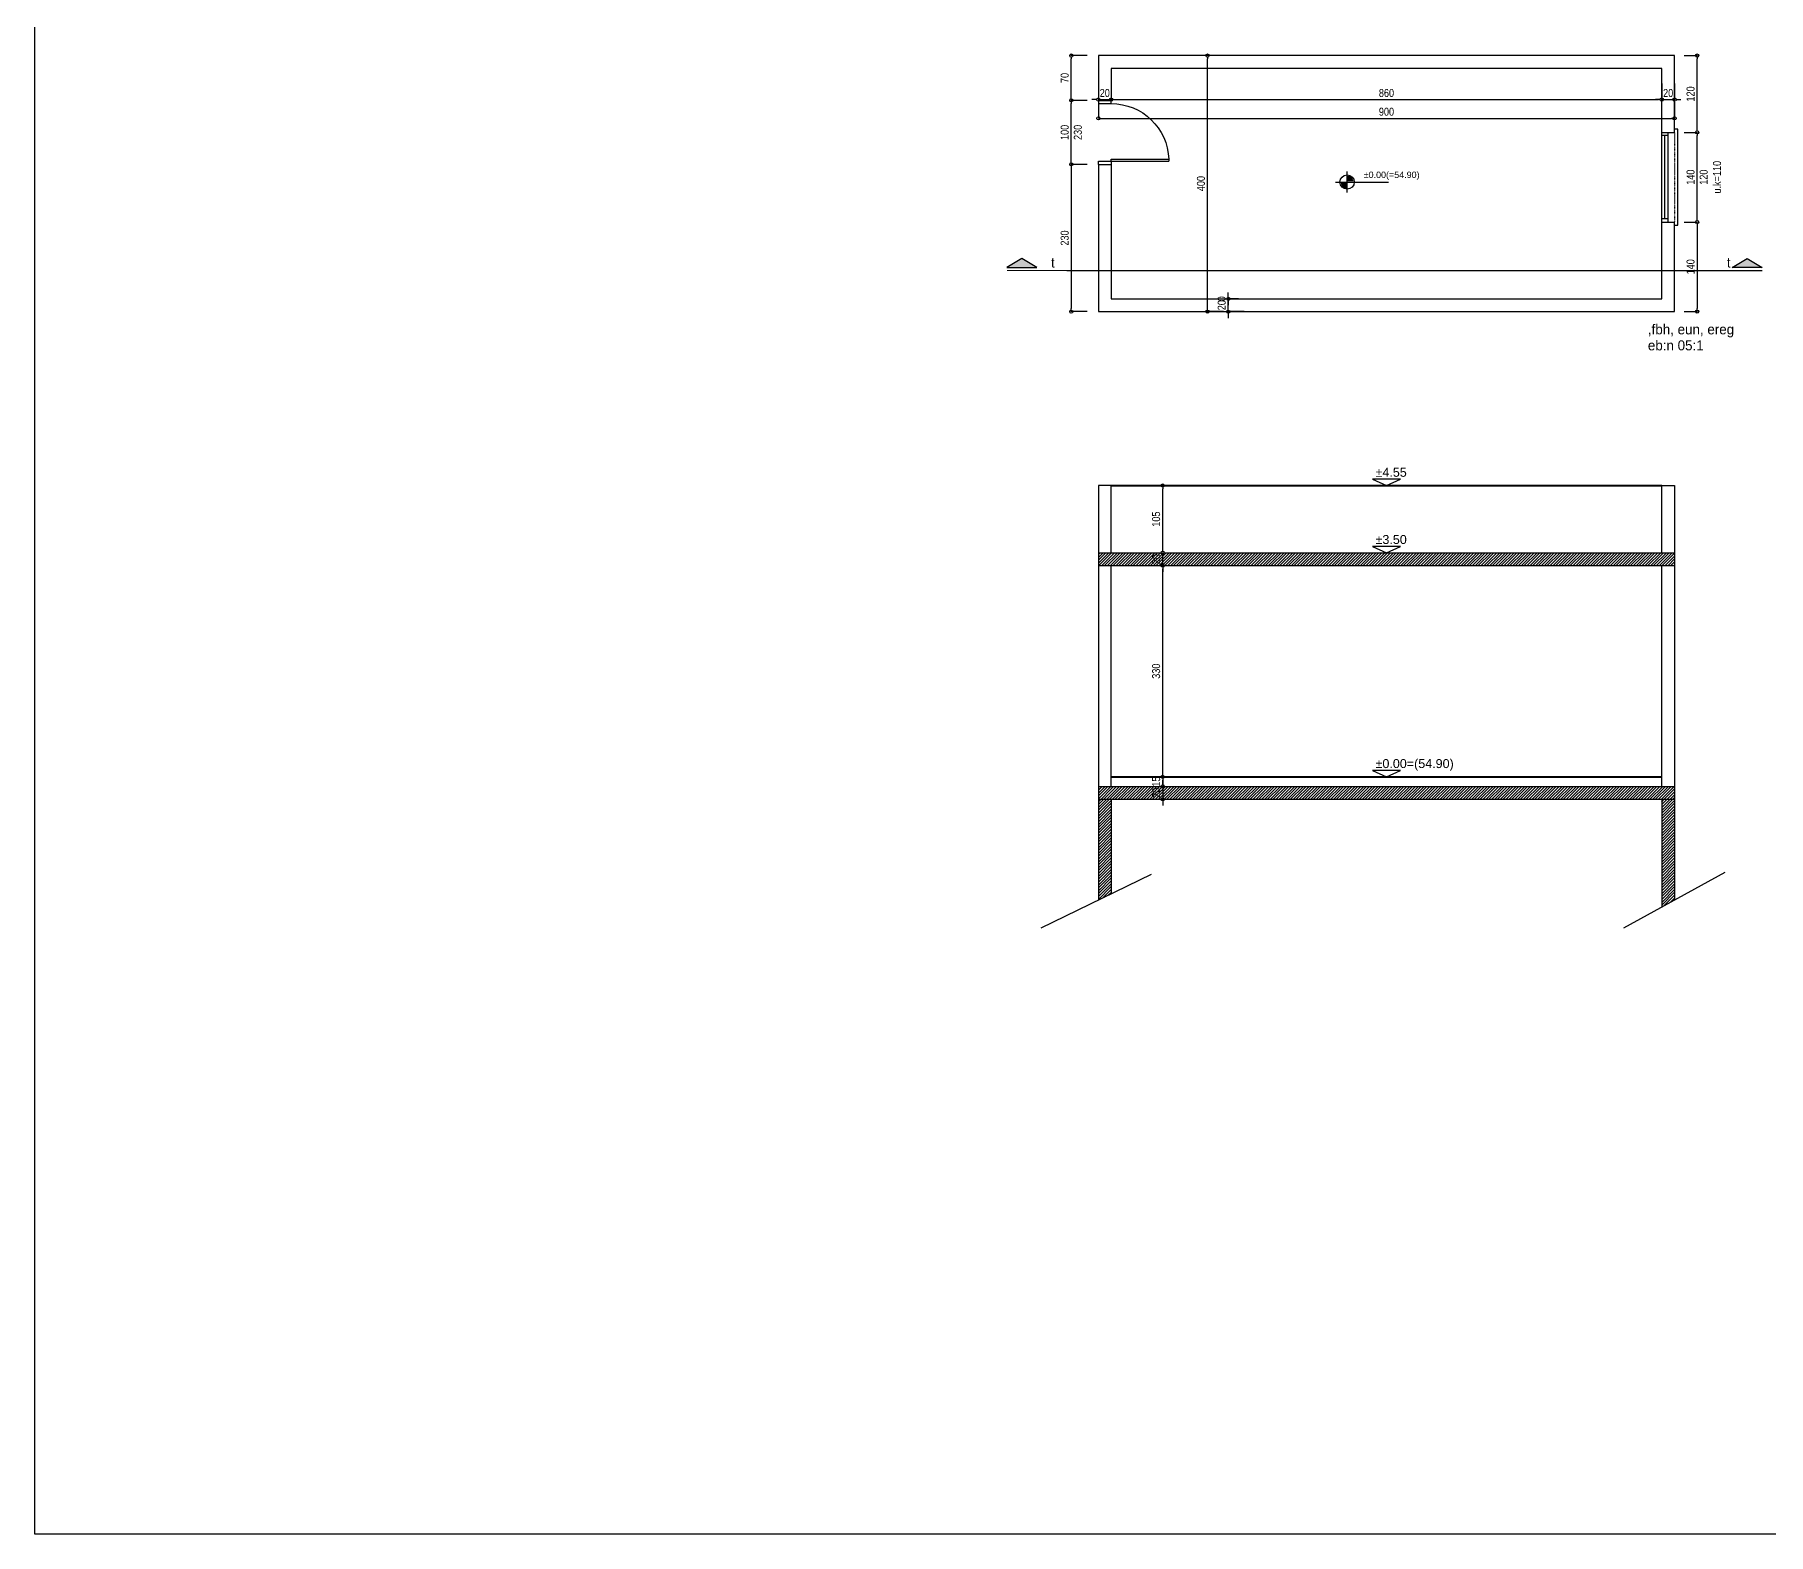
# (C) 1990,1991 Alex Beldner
# Model space of a CAD drawing. Header units: millimetres. Extents: x 16987892 to 17014545, y 63475219 to 63484768.
# Drawn here: x 16987892 to 16990600, y 63479456 to 63481798 of the extents above; entities that cross this region are included whole.
import ezdxf

# ---------------------------------------------------------------- set-up
doc = ezdxf.new("R2010")
doc.units = ezdxf.units.MM
doc.header["$LTSCALE"] = 0.01
doc.linetypes.add('ACAD_ISO03W100', pattern=[30, 12, -18])
for name, color, linetype in [('A-DIM', 6, 'Continuous'), ('DIM 50', 5, 'Continuous'), ('DOOR', 4, 'Continuous'), ('Gray', 252, 'Continuous'), ('Hidden', 1, 'ACAD_ISO03W100'), ('Symbols', 1, 'Continuous'), ('Text50', 2, 'Continuous'), ('wall', 2, 'Continuous'), ('Window', 6, 'Continuous')]:
    doc.layers.add(name, color=color, linetype=linetype)
doc.layers.add('MAB 2', color=160, linetype='Continuous', lineweight=40)
doc.styles.add('DIM', font='oron_.shx', dxfattribs={"width": 0.85})
doc.styles.add('mvt-mirym', font='mvt-mirym.shx')
doc.styles.get("Standard").update_dxf_attribs({"font": 'arial.ttf'})
doc.dimstyles.new('RIKI 1_50', dxfattribs={"dimscale": 5, "dimtxt": 2.5, "dimasz": 1, "dimexe": 0.1, "dimexo": 3, "dimgap": 0.8, "dimtad": 1, "dimdec": 1, "dimrnd": 1, "dimdsep": 46, "dimtxsty": 'DIM', "dimblk": 'DOTBLANK', "dimcen": 0.15, "dimdle": 0.1, "dimclrt": 7, "dimadec": 0, "dimazin": 0, "dimtfac": 1, "dimtdec": 1, "dimtix": 1, "dimtmove": 2, "dimatfit": 3, "dimfxl": 5, "dimfxlon": 1, "dimtolj": 1, "dimarcsym": 0})

# ---------------------------------------------------------------- blocks, each defined once
blk = doc.blocks.new('level')
for p, q in [((-36.37509067356586, -1.266598701477051e-07), (129.7771035693586, 1.639127731323242e-07)), ((1.229345798492432e-07, -33.13451293855906), (-1.229345798492432e-07, 33.13451293855906))]:
    blk.add_line(p, q)
at = {"const_width": 16.94446386312332}
for points in [[(-10.73672646656632, -2.264494590461254, 0.414213562373095), (-2.264494504779577, -10.73672648519278, -0.5798563940091911)], [(2.264494515955448, 10.73672649264336, -0.414213562373095), (10.73672648146749, 2.264494583010674, 0.5798563940091911)]]:
    blk.add_lwpolyline(points, format="xyb", dxfattribs=at)
blk.add_circle((0, -1.490116119384766e-08), 22.29534718832016)
blk.add_attdef('LEVEL', (51.91531280428171, 12.60122594237328), '', height=20)
blk = doc.blocks.new('_DotBlank')
at = {"color": 0, "linetype": 'ByBlock', "lineweight": -2}
blk.add_line((-0.5, 0), (-1, 0), dxfattribs=at)
blk.add_circle((0, 0), 0.5, dxfattribs=at)
blk = doc.blocks.new('*D382')
at = {"layer": 'DEFPOINTS', "color": 0, "ltscale": 100, "transparency": 16777216}
for p in [(16989724.33533373, 63481765.60746998), (16989807.85131897, 63481765.60746998), (16989807.85131897, 63481365.60746998)]:
    blk.add_point(p, dxfattribs=at)
at = {"layer": 'DIM 50', "color": 0, "lineweight": -2, "ltscale": 100, "transparency": 16777216}
for p, q in [((16989749.33533373, 63481765.60746998), (16989723.83533373, 63481765.60746998)), ((16989724.33533373, 63481370.60746998), (16989724.33533373, 63481760.60746998)), ((16989749.33533373, 63481365.60746998), (16989723.83533373, 63481365.60746998))]:
    blk.add_line(p, q, dxfattribs=at)
at = {"layer": 'DIM 50', "color": 0, "lineweight": -2, "ltscale": 100, "transparency": 16777216, "xscale": 5, "yscale": 5, "zscale": 5}
for p, rotation in [((16989724.33533373, 63481765.60746998), 90), ((16989724.33533373, 63481365.60746998), 270)]:
    blk.add_blockref('_DotBlank', p, dxfattribs=dict(at, rotation=rotation))
at = {"layer": 'DIM 50', "color": 7, "ltscale": 100, "transparency": 16777216, "insert": (16989714.08533375, 63481565.60746995), "char_height": 12.5, "attachment_point": 5, "rotation": 90, "style": 'DIM'}
blk.add_mtext('\\A1;400', dxfattribs=at)
blk = doc.blocks.new('*D383')
at = {"layer": 'DEFPOINTS', "color": 0, "ltscale": 100, "transparency": 16777216}
for p in [(16989756.79338234, 63481385.60746998), (16989787.85131897, 63481385.60746998), (16989807.85131897, 63481365.60746998)]:
    blk.add_point(p, dxfattribs=at)
at = {"layer": 'DIM 50', "color": 0, "lineweight": -2, "ltscale": 100, "transparency": 16777216}
for p, q in [((16989772.85131897, 63481385.60746998), (16989756.29338234, 63481385.60746998)), ((16989756.79338234, 63481390.60746998), (16989756.79338234, 63481395.60746998)), ((16989756.79338234, 63481365.60746998), (16989756.79338234, 63481385.60746998)), ((16989781.79338234, 63481365.60746998), (16989756.29338234, 63481365.60746998)), ((16989756.79338234, 63481360.60746998), (16989756.79338234, 63481355.60746998))]:
    blk.add_line(p, q, dxfattribs=at)
at = {"layer": 'DIM 50', "color": 0, "lineweight": -2, "ltscale": 100, "transparency": 16777216, "xscale": 5, "yscale": 5, "zscale": 5}
for p, rotation in [((16989756.79338234, 63481385.60746998), 270), ((16989756.79338234, 63481365.60746998), 90)]:
    blk.add_blockref('_DotBlank', p, dxfattribs=dict(at, rotation=rotation))
at = {"layer": 'DIM 50', "color": 7, "ltscale": 100, "transparency": 16777216, "insert": (16989746.54338235, 63481375.60746995), "char_height": 12.5, "attachment_point": 5, "rotation": 90, "style": 'DIM'}
blk.add_mtext('\\A1;20', dxfattribs=at)
blk = doc.blocks.new('*D384')
at = {"layer": 'DEFPOINTS', "color": 0, "ltscale": 100, "transparency": 16777216}
for p in [(16989573.87733543, 63481385.60746998), (16989756.79338236, 63481385.60746998), (16989787.85131897, 63481385.60746998)]:
    blk.add_point(p, dxfattribs=at)
at = {"layer": 'DIM 50', "color": 0, "lineweight": -2, "ltscale": 100, "transparency": 16777216}
for p, q in [((16989731.79338236, 63481385.60746998), (16989757.29338236, 63481385.60746998)), ((16989772.85131897, 63481385.60746998), (16989756.29338236, 63481385.60746998)), ((16989756.79338236, 63481390.60746998), (16989756.79338236, 63481395.60746998)), ((16989756.79338236, 63481380.60746998), (16989756.79338236, 63481375.60746998))]:
    blk.add_line(p, q, dxfattribs=at)
at = {"layer": 'DIM 50', "color": 0, "lineweight": -2, "ltscale": 100, "transparency": 16777216, "xscale": 5, "yscale": 5, "zscale": 5}
for rotation in [270, 90]:
    blk.add_blockref('_DotBlank', (16989756.79338236, 63481385.60746998), dxfattribs=dict(at, rotation=rotation))
at = {"layer": 'DIM 50', "color": 7, "ltscale": 100, "transparency": 16777216, "insert": (16989746.54338237, 63481385.60746995), "char_height": 12.5, "attachment_point": 5, "rotation": 90, "style": 'DIM'}
blk.add_mtext('\\A1;0', dxfattribs=at)
blk = doc.blocks.new('*D396')
at = {"layer": 'DEFPOINTS', "color": 0, "ltscale": 100, "transparency": 16777216}
for p in [(16989553.87733542, 63481765.60746995), (16989573.87733542, 63481745.60746995), (16989573.87733542, 63481696.80103584)]:
    blk.add_point(p, dxfattribs=at)
at = {"layer": 'DIM 50', "color": 0, "lineweight": -2, "ltscale": 100, "transparency": 16777216}
for p, q in [((16989553.87733542, 63481721.80103584), (16989553.87733542, 63481696.30103584)), ((16989573.87733542, 63481721.80103584), (16989573.87733542, 63481696.30103584)), ((16989548.87733542, 63481696.80103584), (16989543.87733542, 63481696.80103584)), ((16989553.87733542, 63481696.80103584), (16989573.87733542, 63481696.80103584)), ((16989578.87733542, 63481696.80103584), (16989583.87733542, 63481696.80103584))]:
    blk.add_line(p, q, dxfattribs=at)
at = {"layer": 'DIM 50', "color": 0, "lineweight": -2, "ltscale": 100, "transparency": 16777216, "xscale": 5, "yscale": 5, "zscale": 5}
blk.add_blockref('_DotBlank', (16989553.87733542, 63481696.80103584), dxfattribs=at)
at = {"layer": 'DIM 50', "color": 0, "lineweight": -2, "ltscale": 100, "transparency": 16777216, "xscale": 5, "yscale": 5, "zscale": 5, "rotation": 180}
blk.add_blockref('_DotBlank', (16989573.87733542, 63481696.80103584), dxfattribs=at)
at = {"layer": 'DIM 50', "color": 7, "ltscale": 100, "transparency": 16777216, "insert": (16989563.87733542, 63481707.05103584), "char_height": 12.5, "attachment_point": 5, "style": 'DIM'}
blk.add_mtext('\\A1;20', dxfattribs=at)
blk = doc.blocks.new('*D394')
at = {"layer": 'DEFPOINTS', "color": 0, "ltscale": 100, "transparency": 16777216}
for p in [(16989573.87733542, 63481745.60746995), (16990433.87733542, 63481745.60746995), (16990433.87733542, 63481696.80103584)]:
    blk.add_point(p, dxfattribs=at)
at = {"layer": 'DIM 50', "color": 0, "lineweight": -2, "ltscale": 100, "transparency": 16777216}
for p, q in [((16989573.87733542, 63481721.80103584), (16989573.87733542, 63481696.30103584)), ((16990433.87733542, 63481721.80103584), (16990433.87733542, 63481696.30103584)), ((16989578.87733542, 63481696.80103584), (16990428.87733542, 63481696.80103584))]:
    blk.add_line(p, q, dxfattribs=at)
at = {"layer": 'DIM 50', "color": 0, "lineweight": -2, "ltscale": 100, "transparency": 16777216, "xscale": 5, "yscale": 5, "zscale": 5, "rotation": 180}
blk.add_blockref('_DotBlank', (16989573.87733542, 63481696.80103584), dxfattribs=at)
at = {"layer": 'DIM 50', "color": 0, "lineweight": -2, "ltscale": 100, "transparency": 16777216, "xscale": 5, "yscale": 5, "zscale": 5}
blk.add_blockref('_DotBlank', (16990433.87733542, 63481696.80103584), dxfattribs=at)
at = {"layer": 'DIM 50', "color": 7, "ltscale": 100, "transparency": 16777216, "insert": (16990003.87733542, 63481707.05103584), "char_height": 12.5, "attachment_point": 5, "style": 'DIM'}
blk.add_mtext('\\A1;860', dxfattribs=at)
blk = doc.blocks.new('*D395')
at = {"layer": 'DEFPOINTS', "color": 0, "ltscale": 100, "transparency": 16777216}
for p in [(16990453.87733542, 63481765.60746995), (16990433.87733542, 63481745.60746995), (16990453.87733542, 63481696.80103584)]:
    blk.add_point(p, dxfattribs=at)
at = {"layer": 'DIM 50', "color": 0, "lineweight": -2, "ltscale": 100, "transparency": 16777216}
for p, q in [((16990433.87733542, 63481721.80103584), (16990433.87733542, 63481696.30103584)), ((16990453.87733542, 63481721.80103584), (16990453.87733542, 63481696.30103584)), ((16990428.87733542, 63481696.80103584), (16990423.87733542, 63481696.80103584)), ((16990433.87733542, 63481696.80103584), (16990453.87733542, 63481696.80103584)), ((16990458.87733542, 63481696.80103584), (16990463.87733542, 63481696.80103584))]:
    blk.add_line(p, q, dxfattribs=at)
at = {"layer": 'DIM 50', "color": 0, "lineweight": -2, "ltscale": 100, "transparency": 16777216, "xscale": 5, "yscale": 5, "zscale": 5}
blk.add_blockref('_DotBlank', (16990433.87733542, 63481696.80103584), dxfattribs=at)
at = {"layer": 'DIM 50', "color": 0, "lineweight": -2, "ltscale": 100, "transparency": 16777216, "xscale": 5, "yscale": 5, "zscale": 5, "rotation": 180}
blk.add_blockref('_DotBlank', (16990453.87733542, 63481696.80103584), dxfattribs=at)
at = {"layer": 'DIM 50', "color": 7, "ltscale": 100, "transparency": 16777216, "insert": (16990443.87733542, 63481707.05103584), "char_height": 12.5, "attachment_point": 5, "style": 'DIM'}
blk.add_mtext('\\A1;20', dxfattribs=at)
blk = doc.blocks.new('*D393')
at = {"layer": 'DEFPOINTS', "color": 0, "ltscale": 100, "transparency": 16777216}
for p in [(16989553.87733542, 63481765.60746995), (16990453.87733542, 63481765.60746995), (16990453.87733542, 63481667.53536222)]:
    blk.add_point(p, dxfattribs=at)
at = {"layer": 'DIM 50', "color": 0, "lineweight": -2, "ltscale": 100, "transparency": 16777216}
for p, q in [((16989553.87733542, 63481692.53536222), (16989553.87733542, 63481667.03536222)), ((16990453.87733542, 63481692.53536222), (16990453.87733542, 63481667.03536222)), ((16989558.87733542, 63481667.53536222), (16990448.87733542, 63481667.53536222))]:
    blk.add_line(p, q, dxfattribs=at)
at = {"layer": 'DIM 50', "color": 0, "lineweight": -2, "ltscale": 100, "transparency": 16777216, "xscale": 5, "yscale": 5, "zscale": 5, "rotation": 180}
blk.add_blockref('_DotBlank', (16989553.87733542, 63481667.53536222), dxfattribs=at)
at = {"layer": 'DIM 50', "color": 0, "lineweight": -2, "ltscale": 100, "transparency": 16777216, "xscale": 5, "yscale": 5, "zscale": 5}
blk.add_blockref('_DotBlank', (16990453.87733542, 63481667.53536222), dxfattribs=at)
at = {"layer": 'DIM 50', "color": 7, "ltscale": 100, "transparency": 16777216, "insert": (16990003.87733542, 63481677.78536222), "char_height": 12.5, "attachment_point": 5, "style": 'DIM'}
blk.add_mtext('\\A1;900', dxfattribs=at)
blk = doc.blocks.new('sec')
h = blk.add_hatch(color=256)
h.dxf.hatch_style = 1
h.paths.add_polyline_path([(1000.000000016143, 50), (749.9999999664724, 200.0000000149012), (499.9999999701977, 50)])
for p, q in [((499.9999999701977, 50), (749.9999999664724, 200.0000000149012)), ((999.9999999664724, 50), (499.9999999701977, 50)), ((749.9999999664724, 200.0000000149012), (999.9999999664724, 50.00000002980232))]:
    blk.add_line(p, q)
at = {"const_width": 20}
blk.add_lwpolyline([(0, 0), (999.9999999962747, 0)], dxfattribs=at)
blk = doc.blocks.new('*D419')
at = {"layer": 'DEFPOINTS', "color": 0, "ltscale": 100, "transparency": 16777216}
for p in [(16990453.87104315, 63481645.60684364), (16990489.19297225, 63481645.60684364), (16990453.87671722, 63481505.60747001)]:
    blk.add_point(p, dxfattribs=at)
at = {"layer": 'DIM 50', "color": 0, "lineweight": -2, "ltscale": 100, "transparency": 16777216}
for p, q in [((16990468.87104315, 63481645.60684364), (16990489.69297225, 63481645.60684364)), ((16990489.19297225, 63481510.60747001), (16990489.19297225, 63481640.60684364)), ((16990468.87671722, 63481505.60747001), (16990489.69297225, 63481505.60747001))]:
    blk.add_line(p, q, dxfattribs=at)
at = {"layer": 'DIM 50', "color": 0, "lineweight": -2, "ltscale": 100, "transparency": 16777216, "xscale": 5, "yscale": 5, "zscale": 5}
for p, rotation in [((16990489.19297225, 63481645.60684364), 90), ((16990489.19297225, 63481505.60747001), 270)]:
    blk.add_blockref('_DotBlank', p, dxfattribs=dict(at, rotation=rotation))
at = {"layer": 'DIM 50', "color": 7, "ltscale": 100, "transparency": 16777216, "char_height": 12.5, "attachment_point": 5, "rotation": 90, "style": 'DIM'}
for s, insert in [('\\A1;120\\Pu.k=110', (16990509.85963893, 63481575.6071568)), ('\\A1;140', (16990478.94297227, 63481575.6071568))]:
    blk.add_mtext(s, dxfattribs=dict(at, insert=insert))
blk = doc.blocks.new('d100')
for p, q in [((-8.00000000372529, -20), (-8.000000033527613, -110)), ((-5, -20), (-8.00000000372529, -20)), ((-5, -20), (-5.000000029802322, -110)), ((-8.000000033527613, -110), (-5.000000029802322, -110))]:
    blk.add_line(p, q)
for points in [[(-100, 0), (-95, 0), (-95.00000001117587, -20), (-100.0000000111759, -19.99999998509884)], [(0, 0), (-5, 0), (-5, -20), (-1.117587089538574e-08, -20)]]:
    blk.add_lwpolyline(points)
blk.add_arc((-5, -20), 90.00000000758918, 180, 268.089786730568)
blk = doc.blocks.new('*D420')
at = {"layer": 'DEFPOINTS', "color": 0, "ltscale": 100, "transparency": 16777216}
for p in [(16989511.52249838, 63481695.60746991), (16989994.66465148, 63481695.60746991), (16989994.65870148, 63481595.60746991)]:
    blk.add_point(p, dxfattribs=at)
at = {"layer": 'DIM 50', "color": 0, "lineweight": -2, "ltscale": 100, "transparency": 16777216}
for p, q in [((16989536.52249838, 63481695.60746991), (16989511.02249838, 63481695.60746991)), ((16989511.52249838, 63481600.60746991), (16989511.52249838, 63481690.60746991)), ((16989536.52249838, 63481595.60746991), (16989511.02249838, 63481595.60746991))]:
    blk.add_line(p, q, dxfattribs=at)
at = {"layer": 'DIM 50', "color": 0, "lineweight": -2, "ltscale": 100, "transparency": 16777216, "xscale": 5, "yscale": 5, "zscale": 5}
for p, rotation in [((16989511.52249838, 63481695.60746991), 90), ((16989511.52249838, 63481595.60746991), 270)]:
    blk.add_blockref('_DotBlank', p, dxfattribs=dict(at, rotation=rotation))
at = {"layer": 'DIM 50', "color": 7, "ltscale": 100, "transparency": 16777216, "char_height": 12.5, "attachment_point": 5, "rotation": 90, "style": 'DIM'}
for s, insert in [('\\A1;100', (16989501.2724984, 63481645.60746989)), ('\\A1;230', (16989521.7724984, 63481645.60746989))]:
    blk.add_mtext(s, dxfattribs=dict(at, insert=insert))
blk = doc.blocks.new('*D421')
at = {"layer": 'DEFPOINTS', "color": 0, "ltscale": 100, "transparency": 16777216}
for p in [(16989511.52249839, 63481765.60746998), (16989553.87733543, 63481765.60746998), (16989994.66465148, 63481695.60746991)]:
    blk.add_point(p, dxfattribs=at)
at = {"layer": 'DIM 50', "color": 0, "lineweight": -2, "ltscale": 100, "transparency": 16777216}
for p, q in [((16989536.52249839, 63481765.60746998), (16989511.02249839, 63481765.60746998)), ((16989511.52249839, 63481700.60746991), (16989511.52249839, 63481760.60746998)), ((16989536.52249839, 63481695.60746991), (16989511.02249839, 63481695.60746991))]:
    blk.add_line(p, q, dxfattribs=at)
at = {"layer": 'DIM 50', "color": 0, "lineweight": -2, "ltscale": 100, "transparency": 16777216, "xscale": 5, "yscale": 5, "zscale": 5}
for p, rotation in [((16989511.52249839, 63481765.60746998), 90), ((16989511.52249839, 63481695.60746991), 270)]:
    blk.add_blockref('_DotBlank', p, dxfattribs=dict(at, rotation=rotation))
at = {"layer": 'DIM 50', "color": 7, "ltscale": 100, "transparency": 16777216, "insert": (16989501.2724984, 63481730.60746992), "char_height": 12.5, "attachment_point": 5, "rotation": 90, "style": 'DIM'}
blk.add_mtext('\\A1;70', dxfattribs=at)
blk = doc.blocks.new('*D422')
at = {"layer": 'DEFPOINTS', "color": 0, "ltscale": 100, "transparency": 16777216}
for p in [(16989994.65870148, 63481595.60746991), (16989511.5224984, 63481365.60746998), (16989553.87733543, 63481365.60746998)]:
    blk.add_point(p, dxfattribs=at)
at = {"layer": 'DIM 50', "color": 0, "lineweight": -2, "ltscale": 100, "transparency": 16777216}
for p, q in [((16989536.5224984, 63481595.60746991), (16989511.0224984, 63481595.60746991)), ((16989511.5224984, 63481590.60746991), (16989511.5224984, 63481370.60746998)), ((16989536.5224984, 63481365.60746998), (16989511.0224984, 63481365.60746998))]:
    blk.add_line(p, q, dxfattribs=at)
at = {"layer": 'DIM 50', "color": 0, "lineweight": -2, "ltscale": 100, "transparency": 16777216, "xscale": 5, "yscale": 5, "zscale": 5}
for p, rotation in [((16989511.5224984, 63481595.60746991), 90), ((16989511.5224984, 63481365.60746998), 270)]:
    blk.add_blockref('_DotBlank', p, dxfattribs=dict(at, rotation=rotation))
at = {"layer": 'DIM 50', "color": 7, "ltscale": 100, "transparency": 16777216, "insert": (16989501.27249841, 63481480.60746992), "char_height": 12.5, "attachment_point": 5, "rotation": 90, "style": 'DIM'}
blk.add_mtext('\\A1;230', dxfattribs=at)
blk = doc.blocks.new('*D423')
at = {"layer": 'DEFPOINTS', "color": 0, "ltscale": 100, "transparency": 16777216}
for p in [(16990453.87733543, 63481765.60746998), (16990489.19297226, 63481765.60746998), (16990453.87104315, 63481645.60684364)]:
    blk.add_point(p, dxfattribs=at)
at = {"layer": 'DIM 50', "color": 0, "lineweight": -2, "ltscale": 100, "transparency": 16777216}
for p, q in [((16990468.87733543, 63481765.60746998), (16990489.69297226, 63481765.60746998)), ((16990489.19297226, 63481650.60684364), (16990489.19297226, 63481760.60746998)), ((16990468.87104315, 63481645.60684364), (16990489.69297226, 63481645.60684364))]:
    blk.add_line(p, q, dxfattribs=at)
at = {"layer": 'DIM 50', "color": 0, "lineweight": -2, "ltscale": 100, "transparency": 16777216, "xscale": 5, "yscale": 5, "zscale": 5}
for p, rotation in [((16990489.19297226, 63481765.60746998), 90), ((16990489.19297226, 63481645.60684364), 270)]:
    blk.add_blockref('_DotBlank', p, dxfattribs=dict(at, rotation=rotation))
at = {"layer": 'DIM 50', "color": 7, "ltscale": 100, "transparency": 16777216, "insert": (16990478.94297227, 63481705.60715678), "char_height": 12.5, "attachment_point": 5, "rotation": 90, "style": 'DIM'}
blk.add_mtext('\\A1;120', dxfattribs=at)
blk = doc.blocks.new('*D424')
at = {"layer": 'DEFPOINTS', "color": 0, "ltscale": 100, "transparency": 16777216}
for p in [(16990453.87671722, 63481505.60747001), (16990453.87733543, 63481365.60746998), (16990489.19297227, 63481365.60746998)]:
    blk.add_point(p, dxfattribs=at)
at = {"layer": 'DIM 50', "color": 0, "lineweight": -2, "ltscale": 100, "transparency": 16777216}
for p, q in [((16990468.87671722, 63481505.60747001), (16990489.69297227, 63481505.60747001)), ((16990489.19297227, 63481500.60747001), (16990489.19297227, 63481370.60746998)), ((16990468.87733543, 63481365.60746998), (16990489.69297227, 63481365.60746998))]:
    blk.add_line(p, q, dxfattribs=at)
at = {"layer": 'DIM 50', "color": 0, "lineweight": -2, "ltscale": 100, "transparency": 16777216, "xscale": 5, "yscale": 5, "zscale": 5}
for p, rotation in [((16990489.19297227, 63481505.60747001), 90), ((16990489.19297227, 63481365.60746998), 270)]:
    blk.add_blockref('_DotBlank', p, dxfattribs=dict(at, rotation=rotation))
at = {"layer": 'DIM 50', "color": 7, "ltscale": 100, "transparency": 16777216, "insert": (16990478.94297228, 63481435.60746997), "char_height": 12.5, "attachment_point": 5, "rotation": 90, "style": 'DIM'}
blk.add_mtext('\\A1;140', dxfattribs=at)
blk = doc.blocks.new('miflas')
blk.add_lwpolyline([(0, 0), (10.83179867773015, 5), (-10.83179867773015, 5)], close=True)
blk.add_attdef('MIFLAS', (-8.531264202272723, 6.840107099037596), '', height=7)
blk = doc.blocks.new('*D699')
at = {"layer": 'A-DIM', "color": 0, "lineweight": -2, "ltscale": 100, "transparency": 16777216}
for p, q in [((16989629.3816265, 63480969.00872175), (16989654.8816265, 63480969.00872175)), ((16989654.3816265, 63480644.00872175), (16989654.3816265, 63480964.00872175)), ((16989629.3816265, 63480639.00872175), (16989654.8816265, 63480639.00872175))]:
    blk.add_line(p, q, dxfattribs=at)
at = {"layer": 'DEFPOINTS', "color": 0, "ltscale": 100, "transparency": 16777216}
for p in [(16989573.87733543, 63480969.00872175), (16989654.3816265, 63480969.00872175), (16989573.87733543, 63480639.00872175)]:
    blk.add_point(p, dxfattribs=at)
at = {"layer": 'A-DIM', "color": 0, "lineweight": -2, "ltscale": 100, "transparency": 16777216, "xscale": 5, "yscale": 5, "zscale": 5}
for p, rotation in [((16989654.3816265, 63480969.00872175), 90), ((16989654.3816265, 63480639.00872175), 270)]:
    blk.add_blockref('_DotBlank', p, dxfattribs=dict(at, rotation=rotation))
at = {"layer": 'A-DIM', "color": 7, "ltscale": 100, "transparency": 16777216, "insert": (16989644.13162652, 63480804.00872173), "char_height": 12.5, "attachment_point": 5, "rotation": 90, "style": 'DIM'}
blk.add_mtext('\\A1;330', dxfattribs=at)
blk = doc.blocks.new('*D700')
at = {"layer": 'A-DIM', "color": 0, "lineweight": -2, "ltscale": 100, "transparency": 16777216}
for p, q in [((16989629.38162652, 63480639.00872175), (16989654.88162652, 63480639.00872175)), ((16989654.38162652, 63480644.00872175), (16989654.38162652, 63480649.00872175)), ((16989654.38162652, 63480639.00872175), (16989654.38162652, 63480624.00872175)), ((16989629.38162652, 63480624.00872175), (16989654.88162652, 63480624.00872175)), ((16989654.38162652, 63480619.00872175), (16989654.38162652, 63480614.00872175))]:
    blk.add_line(p, q, dxfattribs=at)
at = {"layer": 'DEFPOINTS', "color": 0, "ltscale": 100, "transparency": 16777216}
for p in [(16989573.87733543, 63480639.00872175), (16989553.87733543, 63480624.00872175), (16989654.38162652, 63480624.00872175)]:
    blk.add_point(p, dxfattribs=at)
at = {"layer": 'A-DIM', "color": 0, "lineweight": -2, "ltscale": 100, "transparency": 16777216, "xscale": 5, "yscale": 5, "zscale": 5}
for p, rotation in [((16989654.38162652, 63480639.00872175), 270), ((16989654.38162652, 63480624.00872175), 90)]:
    blk.add_blockref('_DotBlank', p, dxfattribs=dict(at, rotation=rotation))
at = {"layer": 'A-DIM', "color": 7, "ltscale": 100, "transparency": 16777216, "insert": (16989644.13162653, 63480631.50872173), "char_height": 12.5, "attachment_point": 5, "rotation": 90, "style": 'DIM'}
blk.add_mtext('\\A1;15', dxfattribs=at)
blk = doc.blocks.new('*D701')
at = {"layer": 'A-DIM', "color": 0, "lineweight": -2, "ltscale": 100, "transparency": 16777216}
for p, q in [((16989654.38162653, 63480629.00872175), (16989654.38162653, 63480634.00872175)), ((16989629.38162653, 63480624.00872175), (16989654.88162653, 63480624.00872175)), ((16989629.38162653, 63480604.00872175), (16989654.88162653, 63480604.00872175)), ((16989654.38162653, 63480624.00872175), (16989654.38162653, 63480604.00872175)), ((16989654.38162653, 63480599.00872175), (16989654.38162653, 63480594.00872175))]:
    blk.add_line(p, q, dxfattribs=at)
at = {"layer": 'DEFPOINTS', "color": 0, "ltscale": 100, "transparency": 16777216}
for p in [(16989553.87733543, 63480624.00872175), (16989553.87733543, 63480604.00872175), (16989654.38162653, 63480604.00872175)]:
    blk.add_point(p, dxfattribs=at)
at = {"layer": 'A-DIM', "color": 0, "lineweight": -2, "ltscale": 100, "transparency": 16777216, "xscale": 5, "yscale": 5, "zscale": 5}
for p, rotation in [((16989654.38162653, 63480624.00872175), 270), ((16989654.38162653, 63480604.00872175), 90)]:
    blk.add_blockref('_DotBlank', p, dxfattribs=dict(at, rotation=rotation))
at = {"layer": 'A-DIM', "color": 7, "ltscale": 100, "transparency": 16777216, "insert": (16989644.13162655, 63480614.00872173), "char_height": 12.5, "attachment_point": 5, "rotation": 90, "style": 'DIM'}
blk.add_mtext('\\A1;20', dxfattribs=at)
blk = doc.blocks.new('*D702')
at = {"layer": 'A-DIM', "color": 0, "lineweight": -2, "ltscale": 100, "transparency": 16777216}
for p, q in [((16989629.38162652, 63480989.00872175), (16989654.88162652, 63480989.00872175)), ((16989654.38162652, 63480994.00872175), (16989654.38162652, 63480999.00872175)), ((16989654.38162652, 63480969.00872175), (16989654.38162652, 63480989.00872175)), ((16989629.38162652, 63480969.00872175), (16989654.88162652, 63480969.00872175)), ((16989654.38162652, 63480964.00872175), (16989654.38162652, 63480959.00872175))]:
    blk.add_line(p, q, dxfattribs=at)
at = {"layer": 'DEFPOINTS', "color": 0, "ltscale": 100, "transparency": 16777216}
for p in [(16989553.87733543, 63480989.00872175), (16989654.38162652, 63480989.00872175), (16989573.87733543, 63480969.00872175)]:
    blk.add_point(p, dxfattribs=at)
at = {"layer": 'A-DIM', "color": 0, "lineweight": -2, "ltscale": 100, "transparency": 16777216, "xscale": 5, "yscale": 5, "zscale": 5}
for p, rotation in [((16989654.38162652, 63480989.00872175), 270), ((16989654.38162652, 63480969.00872175), 90)]:
    blk.add_blockref('_DotBlank', p, dxfattribs=dict(at, rotation=rotation))
at = {"layer": 'A-DIM', "color": 7, "ltscale": 100, "transparency": 16777216, "insert": (16989644.13162653, 63480979.00872173), "char_height": 12.5, "attachment_point": 5, "rotation": 90, "style": 'DIM'}
blk.add_mtext('\\A1;20', dxfattribs=at)
blk = doc.blocks.new('*D703')
at = {"layer": 'A-DIM', "color": 0, "lineweight": -2, "ltscale": 100, "transparency": 16777216}
for p, q in [((16989629.38162654, 63481094.00872175), (16989654.88162654, 63481094.00872175)), ((16989654.38162654, 63480994.00872175), (16989654.38162654, 63481089.00872175)), ((16989629.38162654, 63480989.00872175), (16989654.88162654, 63480989.00872175))]:
    blk.add_line(p, q, dxfattribs=at)
at = {"layer": 'DEFPOINTS', "color": 0, "ltscale": 100, "transparency": 16777216}
for p in [(16989573.87733543, 63481094.00872175), (16989654.38162654, 63481094.00872175), (16989553.87733543, 63480989.00872175)]:
    blk.add_point(p, dxfattribs=at)
at = {"layer": 'A-DIM', "color": 0, "lineweight": -2, "ltscale": 100, "transparency": 16777216, "xscale": 5, "yscale": 5, "zscale": 5}
for p, rotation in [((16989654.38162654, 63481094.00872175), 90), ((16989654.38162654, 63480989.00872175), 270)]:
    blk.add_blockref('_DotBlank', p, dxfattribs=dict(at, rotation=rotation))
at = {"layer": 'A-DIM', "color": 7, "ltscale": 100, "transparency": 16777216, "insert": (16989644.13162655, 63481041.50872173), "char_height": 12.5, "attachment_point": 5, "rotation": 90, "style": 'DIM'}
blk.add_mtext('\\A1;105', dxfattribs=at)

msp = doc.modelspace()

# ---------------------------------------------------------------- hatches: boundary and pattern name
at = {"layer": 'Gray', "ltscale": 100}
h = msp.add_hatch(dxfattribs=at)
h.set_pattern_fill('ANSI31', color=256)
h.set_pattern_definition([(45, (0, 0), (-2.245064030267288, 2.245064030267288), [])])
h.paths.add_polyline_path([(16990453.87733542, 63480989.00872172), (16989553.87733542, 63480989.00872172), (16989553.87733542, 63480969.00872172), (16990453.87733542, 63480969.00872172)])
h.paths.add_polyline_path([(16990453.87733542, 63480624.00872172), (16989553.87733542, 63480624.00872172), (16989553.87733542, 63480604.00872172), (16990453.87733542, 63480604.00872172)])
h.paths.add_polyline_path([(16989573.87733542, 63480604.00872172), (16989553.87733542, 63480604.00872172), (16989553.87733542, 63480446.72055452), (16989573.87733542, 63480456.46631168)])
h.paths.add_polyline_path([(16990453.87733542, 63480604.00872172), (16990433.87733542, 63480604.00872172), (16990433.87733542, 63480435.5479631), (16990453.87733542, 63480446.53184053)])

# ---------------------------------------------------------------- linework, layer by layer
at = {"layer": 'Hidden'}
msp.add_line((16990453.87713484, 63481645.6078712), (16990453.88280893, 63481505.60787092), dxfattribs=at)
at = {"layer": 'MAB 2', "ltscale": 100}
for p, q in [((16989573.87733542, 63481094.00872172), (16990433.87733542, 63481094.00872172)), ((16989573.87733542, 63480639.00872172), (16990433.87733542, 63480639.00872172))]:
    msp.add_line(p, q, dxfattribs=at)
at = {"layer": 'Symbols', "ltscale": 100}
msp.add_line((16989504.72389974, 63481429.82677998), (16990590.84797884, 63481429.82677998), dxfattribs=at)
at = {"layer": 'wall', "ltscale": 100}
for p, q in [((16989553.87733525, 63481695.60746995), (16989573.87733525, 63481695.60746995)), ((16990433.87166132, 63481645.60747022), (16990453.87166132, 63481645.60747021)), ((16989553.87733542, 63481595.60746991), (16989573.87733542, 63481595.60746991)), ((16990433.87733542, 63481505.60746995), (16990453.87733542, 63481505.60746995)), ((16989553.87733542, 63481094.00872172), (16989553.87733542, 63480446.72055452)), ((16989573.87733542, 63481094.00872172), (16989553.87733542, 63481094.00872172)), ((16989573.87733542, 63480989.00872172), (16989573.87733542, 63481094.00872172)), ((16990433.87733542, 63480989.00872172), (16990433.87733542, 63481094.00872172)), ((16990433.87733542, 63481094.00872172), (16990453.87733542, 63481094.00872172)), ((16990453.87733542, 63481094.00872172), (16990453.87733542, 63480446.53184053)), ((16989553.87733542, 63480989.00872172), (16990453.87733542, 63480989.00872172)), ((16989553.87733542, 63480969.00872172), (16990453.87733542, 63480969.00872172)), ((16989573.87733542, 63480624.00872172), (16989573.87733542, 63480969.00872172)), ((16990433.87733542, 63480624.00872172), (16990433.87733542, 63480969.00872172)), ((16989553.87733542, 63480624.00872172), (16990453.87733542, 63480624.00872172)), ((16989553.87733542, 63480604.00872172), (16990453.87733542, 63480604.00872172)), ((16989573.87733542, 63480604.00872172), (16989573.87733542, 63480456.46631168)), ((16990433.87733542, 63480604.00872172), (16990433.87733542, 63480435.5479631)), ((16990374.8863047, 63480403.15045055), (16990533.03486665, 63480490.00467156)), ((16989464.4638538, 63480403.15045055), (16989636.86000447, 63480487.15700159))]:
    msp.add_line(p, q, dxfattribs=at)
for points in [[(16992892.93666323, 63479455.80098634), (16987892.30714522, 63479455.80098634), (16987892.30714522, 63483750.92951662), (17002015.48559579, 63483750.92951662), (17002015.48559579, 63479455.80098634)], [(16990453.87733542, 63481645.60747021), (16990453.87733542, 63481765.60746995), (16989553.87733542, 63481765.60746995), (16989553.87733542, 63481695.60746995)], [(16990433.87733542, 63481645.60747022), (16990433.87733542, 63481745.60746995), (16989573.87733542, 63481745.60746995), (16989573.87733542, 63481695.60746995)], [(16989553.87733542, 63481595.60746991), (16989553.87733542, 63481365.60746995), (16990453.87733542, 63481365.60746995), (16990453.87733542, 63481505.60746995)], [(16989573.87733542, 63481595.60746991), (16989573.87733542, 63481385.60746995), (16990433.87733542, 63481385.60746995), (16990433.87733542, 63481505.60746995)]]:
    msp.add_lwpolyline(points, dxfattribs=at)
at = {"layer": 'Window'}
for p, q in [((16990433.87733542, 63481505.60746995), (16990433.87166132, 63481645.60747022)), ((16990443.87166125, 63481640.60747022), (16990433.87166131, 63481640.60747024)), ((16990438.87733528, 63481510.60746995), (16990438.87166125, 63481640.60747024)), ((16990443.87755351, 63481505.60746994), (16990443.87144302, 63481645.60747021)), ((16990443.87733527, 63481510.60746995), (16990433.87733541, 63481510.60746997))]:
    msp.add_line(p, q, dxfattribs=at)
msp.add_lwpolyline([(16990453.88283446, 63481500.60804801), (16990458.88280895, 63481500.60807356), (16990458.87713484, 63481650.60807385), (16990453.87733542, 63481650.60827444)], dxfattribs=at)

# ---------------------------------------------------------------- block references
at = {"layer": 'DOOR', "xscale": -1, "rotation": 90.00000009225869}
msp.add_blockref('d100', (16989553.87733541, 63481595.60746995), dxfattribs=at)
at = {"layer": 'Symbols', "xscale": -0.09375, "yscale": 0.09375, "zscale": 0.09375, "rotation": 359.9999999999438}
msp.add_blockref('sec', (16989504.72389974, 63481429.82677998), dxfattribs=at)
at = {"layer": 'Symbols', "xscale": 0.09375, "yscale": 0.09375, "zscale": 0.09375}
msp.add_blockref('sec', (16990497.09797884, 63481429.82677998), dxfattribs=at)
at = {"layer": 'Text50', "xscale": 0.5, "yscale": 0.5, "zscale": 0.5}
msp.add_blockref('level', (16989942.37096705, 63481568.01748474), dxfattribs=at).add_auto_attribs({'LEVEL': '%%p0.00(=54.90)'})
at = {"layer": 'wall', "ltscale": 100, "xscale": 2, "yscale": 2, "zscale": 2}
for p, values in [((16990003.87733542, 63481094.00872172), {'MIFLAS': '%%p4.55'}), ((16990003.87733542, 63480989.00872172), {'MIFLAS': '%%p3.50'}), ((16990003.87733542, 63480639.00872172), {'MIFLAS': '%%p0.00=(54.90)'})]:
    msp.add_blockref('miflas', p, dxfattribs=at).add_auto_attribs(values)

# ---------------------------------------------------------------- texts
at = {"layer": 'Symbols', "style": 'mvt-mirym'}
for s, p in [('t', (16989479.82572296, 63481434.51427998)), ('t', (16990535.53782229, 63481434.51427998)), (',fbh, eun, ereg', (16990412.21560547, 63481330.10326045)), ('eb:n 05:1', (16990412.21560547, 63481305.10326045))]:
    msp.add_text(s, height=15.625, dxfattribs=at).set_placement(p)

# ---------------------------------------------------------------- dimensions: what is measured, and where the dimension line sits
at = {"layer": 'A-DIM', "ltscale": 100}
for base, p1, p2, picture, middle in [((16989654.38162654, 63481094.00872175), (16989553.87733542, 63480989.00872172), (16989573.87733542, 63481094.00872172), '*D703', (16989644.13162655, 63481041.50872173)), ((16989654.38162652, 63480989.00872175), (16989573.87733542, 63480969.00872172), (16989553.87733542, 63480989.00872172), '*D702', (16989644.13162653, 63480979.00872173)), ((16989654.3816265, 63480969.00872175), (16989573.87733542, 63480639.00872172), (16989573.87733542, 63480969.00872172), '*D699', (16989644.13162652, 63480804.00872173)), ((16989654.38162652, 63480624.00872175), (16989573.87733542, 63480639.00872172), (16989553.87733542, 63480624.00872172), '*D700', (16989644.13162653, 63480631.50872173)), ((16989654.38162653, 63480604.00872175), (16989553.87733542, 63480624.00872172), (16989553.87733542, 63480604.00872172), '*D701', (16989644.13162655, 63480614.00872173))]:
    dim = msp.add_linear_dim(base=base, p1=p1, p2=p2, angle=90, dimstyle='RIKI 1_50', dxfattribs=at)
    dim.commit()
    dim.dimension.update_dxf_attribs({"geometry": picture, "text_midpoint": middle})
at = {"layer": 'DIM 50', "ltscale": 100}
for base, p1, p2, angle, picture, middle in [((16989511.52249839, 63481765.60746998), (16989994.66465147, 63481695.60746988), (16989553.87733542, 63481765.60746995), 270, '*D421', (16989501.2724984, 63481730.60746992)), ((16989724.33533373, 63481765.60746998), (16989807.85131897, 63481365.60746995), (16989807.85131897, 63481765.60746995), 90, '*D382', (16989714.08533375, 63481565.60746995)), ((16990489.19297226, 63481765.60746998), (16990453.87104315, 63481645.60684361), (16990453.87733542, 63481765.60746995), 270, '*D423', (16990478.94297227, 63481705.60715678)), ((16989511.5224984, 63481365.60746998), (16989994.65870148, 63481595.60746988), (16989553.87733542, 63481365.60746995), 270, '*D422', (16989501.27249841, 63481480.60746992)), ((16990489.19297227, 63481365.60746998), (16990453.87671721, 63481505.60746998), (16990453.87733542, 63481365.60746995), 270, '*D424', (16990478.94297228, 63481435.60746997)), ((16989756.79338236, 63481385.60746998), (16989787.85131897, 63481385.60746995), (16989573.87733542, 63481385.60746995), 90, '*D384', (16989746.54338237, 63481385.60746995)), ((16989756.79338234, 63481385.60746998), (16989807.85131897, 63481365.60746995), (16989787.85131897, 63481385.60746995), 90, '*D383', (16989746.54338235, 63481375.60746995))]:
    dim = msp.add_linear_dim(base=base, p1=p1, p2=p2, angle=angle, dimstyle='RIKI 1_50', dxfattribs=at)
    dim.commit()
    dim.dimension.update_dxf_attribs({"geometry": picture, "text_midpoint": middle})
for base, p1, p2, picture, middle in [((16989573.87733542, 63481696.80103584), (16989553.87733542, 63481765.60746995), (16989573.87733542, 63481745.60746995), '*D396', (16989563.87733542, 63481707.05103584)), ((16990453.87733542, 63481667.53536222), (16989553.87733542, 63481765.60746995), (16990453.87733542, 63481765.60746995), '*D393', (16990003.87733542, 63481677.78536222)), ((16990453.87733542, 63481696.80103584), (16990433.87733542, 63481745.60746995), (16990453.87733542, 63481765.60746995), '*D395', (16990443.87733542, 63481707.05103584)), ((16990433.87733542, 63481696.80103584), (16989573.87733542, 63481745.60746995), (16990433.87733542, 63481745.60746995), '*D394', (16990003.87733542, 63481707.05103584))]:
    dim = msp.add_linear_dim(base=base, p1=p1, p2=p2, dimstyle='RIKI 1_50', dxfattribs=at)
    dim.commit()
    dim.dimension.update_dxf_attribs({"geometry": picture, "text_midpoint": middle})
for base, p1, p2, text, picture, middle in [((16989511.52249838, 63481695.60746991), (16989994.65870148, 63481595.60746988), (16989994.66465147, 63481695.60746988), '<>\\X230', '*D420', (16989511.5224984, 63481645.60746989)), ((16990489.19297225, 63481645.60684364), (16990453.87671721, 63481505.60746998), (16990453.87104315, 63481645.60684361), '<>\\X120\\Pu.k=110', '*D419', (16990489.19297227, 63481575.6071568))]:
    dim = msp.add_linear_dim(base=base, p1=p1, p2=p2, angle=270, text=text, dimstyle='RIKI 1_50', dxfattribs=at)
    dim.commit()
    dim.dimension.update_dxf_attribs({"geometry": picture, "text_midpoint": middle})

doc.saveas('drawing.dxf')
